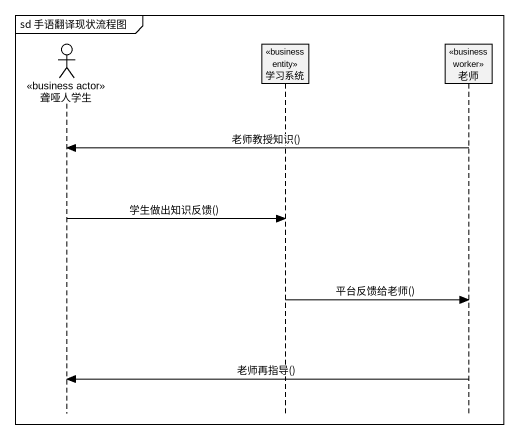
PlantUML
@startuml
mainframe sd 手语翻译现状流程图
hide footbox
actor 聋哑人学生 <<business actor>>
participant 学习系统 <<business entity>>
participant 老师 <<business worker>>

老师 -> 聋哑人学生 : 老师教授知识()
聋哑人学生 -> 学习系统 : 学生做出知识反馈()
学习系统 -> 老师 : 平台反馈给老师()
老师 -> 聋哑人学生 : 老师再指导()
@enduml
